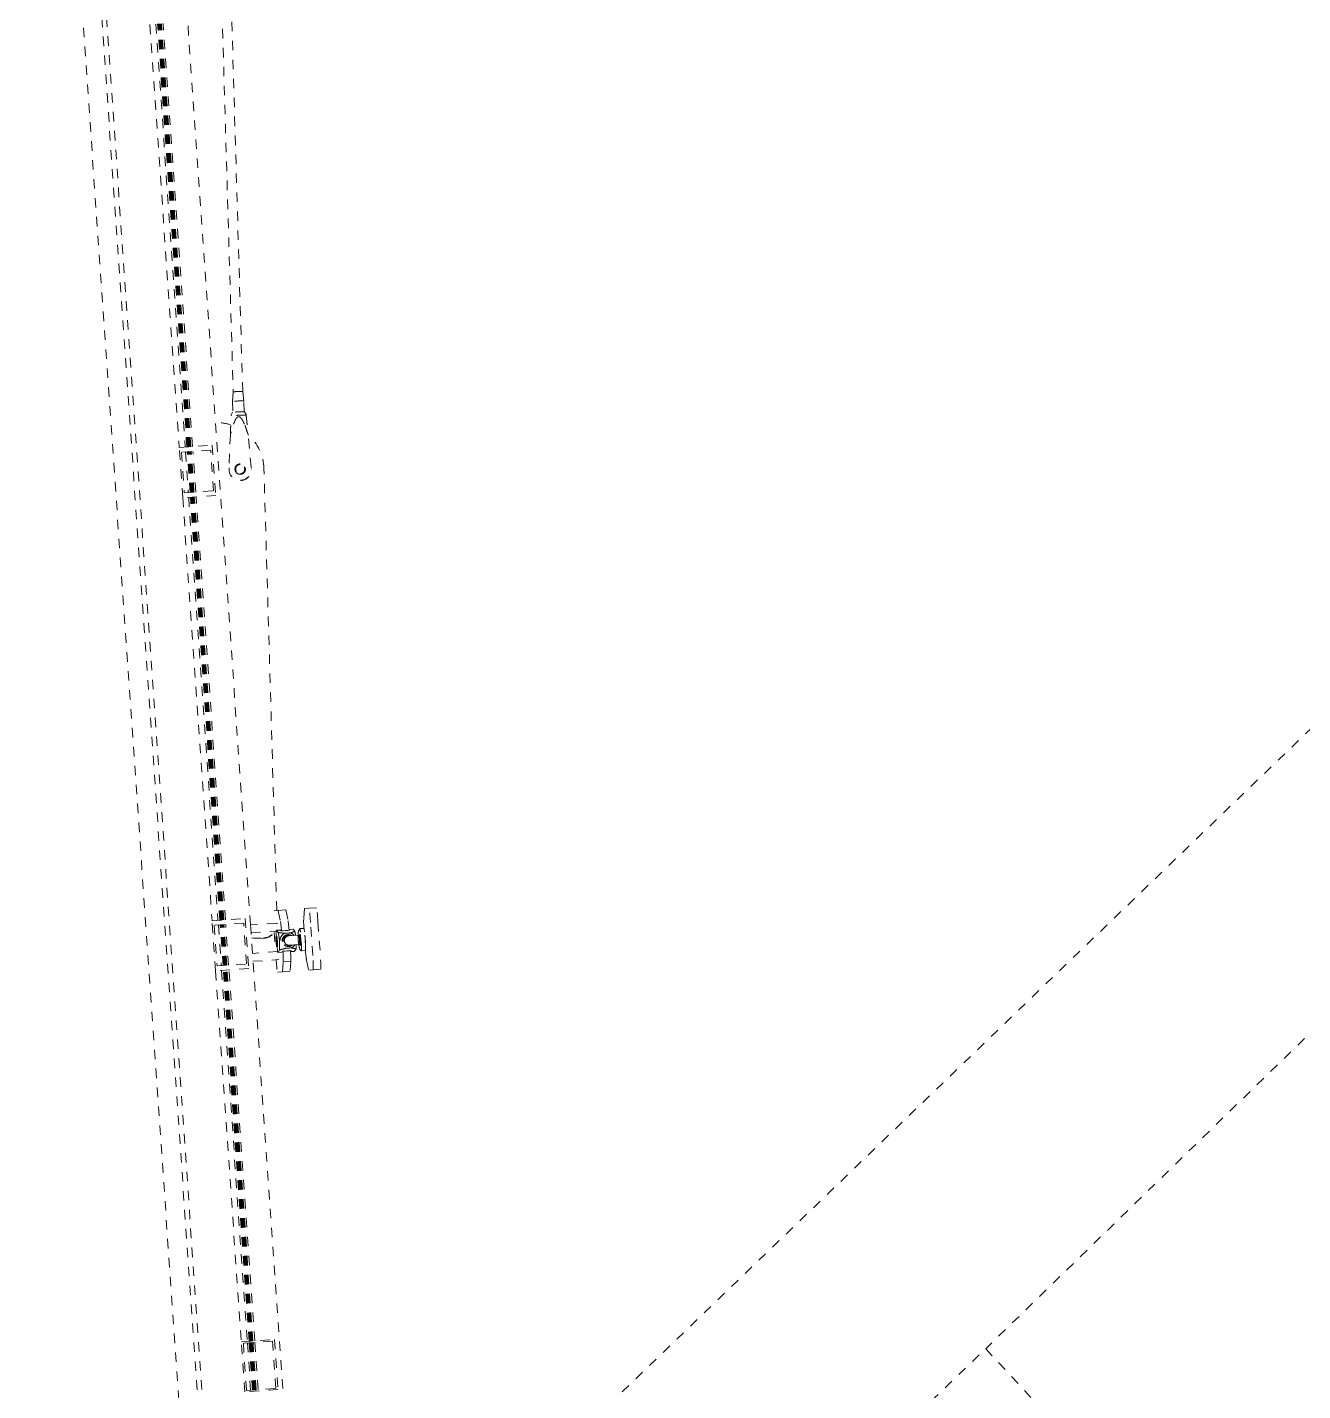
# Model space of a CAD drawing. Header units: millimetres. Extents: x 50357 to 985146, y 723188 to 1803594.
# Drawn here: x 829725.69 to 829739.13, y 818175.36 to 818189.73 of the extents above; entities that cross this region are included whole.
import ezdxf
from ezdxf.xclip import XClip

# ---------------------------------------------------------------- set-up
doc = ezdxf.new("R2010")
doc.units = ezdxf.units.MM
doc.header["$LTSCALE"] = 3
doc.header["$MEASUREMENT"] = 0
for name, pattern in [('DASHED2', [0.375, 0.25, -0.125]), ('Member Hidden', [4.5, 2.5, -2]), ('x-baseplan$0$DGN Style 2', [1.94727e-06, 0, -1.94727e-06])]:
    doc.linetypes.add(name, pattern=pattern)
doc.layers.add('00_Xref', color=7, linetype='Continuous')
doc.layers.add('UAJ-00XREF', color=7, linetype='Continuous')
for name, color, linetype, lineweight, true_color in [('A-FLOR-HRAL', 7, 'Continuous', 13, 0x6e6e6e), ('A-GENM', 7, 'Continuous', 13, 0x6e6e6e), ('A-MASS', 7, 'Continuous', 13, 0x6e6e6e), ('ADS280__', 7, 'Continuous', 13, 0x6e6e6e), ('ADS280_B', 7, 'Member Hidden', 13, 0x6e6e6e), ('ADS280_BSteel', 7, 'Continuous', 13, 0x6e6e6e)]:
    doc.layers.add(name, color=color, linetype=linetype, lineweight=lineweight, true_color=true_color)
doc.layers.add('x-baseplan$0$AR-ROAD_AR_BS_MI_', color=7, linetype='Continuous', true_color=0x6d6d6d)

# ---------------------------------------------------------------- blocks, each defined once
blk = doc.blocks.new('x-baseplan')
at = {"layer": 'x-baseplan$0$AR-ROAD_AR_BS_MI_', "linetype": 'x-baseplan$0$DGN Style 2'}
for p, q in [((834356.421, 818171.788), (834360.603, 818175.799)), ((834360.603, 818175.799), (834361.728, 818174.588))]:
    blk.add_line(p, q, dxfattribs=at)
at = {"layer": 'x-baseplan$0$AR-ROAD_AR_BS_MI_', "linetype": 'x-baseplan$0$DGN Style 2', "flags": 128}
for points in [[(834344.3, 818152.397), (834390.259, 818196.619), (834386.818, 818200.143), (834391.109, 818203.966), (834392.83, 818202.077), (834393.295, 818201.794), (834393.576, 818201.688), (834393.868, 818201.62), (834394.166, 818201.591), (834394.466, 818201.601), (834394.761, 818201.651), (834395.048, 818201.739), (834395.32, 818201.864), (834395.574, 818202.023), (834395.804, 818202.215), (834396.008, 818202.435), (834399.614, 818205.947), (834399.783, 818206.439), (834399.785, 818206.739), (834399.717, 818207.03), (834399.583, 818207.298), (834399.391, 818207.527), (834399.15, 818207.705), (834398.874, 818207.822), (834398.579, 818207.871), (834398.281, 818207.851), (834397.995, 818207.761), (834397.517, 818207.745), (834397.217, 818207.732), (834396.917, 818207.718), (834396.618, 818207.701), (834396.318, 818207.682), (834396.019, 818207.661), (834395.72, 818207.638), (834395.421, 818207.612), (834395.122, 818207.585), (834394.824, 818207.556), (834394.525, 818207.524), (834394.227, 818207.49), (834393.929, 818207.455), (834393.632, 818207.417), (834393.334, 818207.377), (834393.037, 818207.335), (834392.721, 818207.219), (834392.44, 818207.115), (834392.159, 818207.009), (834391.878, 818206.903), (834391.598, 818206.796), (834391.318, 818206.687), (834391.039, 818206.578), (834390.76, 818206.468), (834390.481, 818206.357), (834390.203, 818206.245), (834389.925, 818206.132), (834389.647, 818206.018), (834389.37, 818205.904), (834389.093, 818205.788), (834388.82, 818205.664), (834388.55, 818205.533), (834388.284, 818205.395), (834388.022, 818205.249), (834387.763, 818205.097), (834387.509, 818204.938), (834387.259, 818204.772), (834387.014, 818204.599), (834386.773, 818204.42), (834386.538, 818204.234), (834386.307, 818204.042), (834386.082, 818203.844), (834385.862, 818203.64), (834385.647, 818203.431), (834385.438, 818203.215), (834385.235, 818202.994), (834385.038, 818202.768), (834381.177, 818198.847), (834344.706, 818163.727), (834338.874, 818161.007)], [(834383.576, 818198.193), (834383.562, 818198.14), (834360.603, 818175.799)]]:
    blk.add_lwpolyline(points, dxfattribs=at)
blk = doc.blocks.new('A')
at = {"layer": 'A-FLOR-HRAL', "color": 8, "linetype": 'DASHED2', "ltscale": 5}
for p, q in [((834553014, 818171762), (834550418, 818208885)), ((834553063, 818171765), (834550468, 818208888)), ((834551344, 818203715), (834551656, 818199256)), ((834551675, 818199258), (834551363, 818203717)), ((834551677, 818199261), (834551365, 818203717)), ((834551685, 818199261), (834551373, 818203717)), ((834551686, 818199261), (834551374, 818203718)), ((834551687, 818199261), (834551375, 818203718)), ((834551693, 818199261), (834551382, 818203718)), ((834551694, 818199261), (834551383, 818203718)), ((834551695, 818199261), (834551384, 818203718)), ((834551696, 818199261), (834551385, 818203718)), ((834551703, 818199261), (834551391, 818203719)), ((834551704, 818199261), (834551392, 818203719)), ((834551705, 818199261), (834551393, 818203719)), ((834551713, 818199261), (834551401, 818203719)), ((834551715, 818199261), (834551403, 818203720)), ((834551734, 818199262), (834551422, 818203721)), ((834551659, 818199206), (834551689, 818198777)), ((834551708, 818198779), (834551678, 818199208)), ((834551710, 818198779), (834551680, 818199208)), ((834551718, 818198779), (834551688, 818199208)), ((834551720, 818198780), (834551690, 818199209)), ((834551721, 818198780), (834551691, 818199209)), ((834551727, 818198780), (834551697, 818199209)), ((834551728, 818198780), (834551698, 818199209)), ((834551729, 818198780), (834551699, 818199209)), ((834551730, 818198780), (834551700, 818199209)), ((834551736, 818198781), (834551706, 818199210)), ((834551737, 818198781), (834551707, 818199210)), ((834551739, 818198781), (834551709, 818199210)), ((834551746, 818198781), (834551716, 818199210)), ((834551749, 818198782), (834551719, 818199211)), ((834551768, 818198783), (834551738, 818199212)), ((834551693, 818198728), (834552004, 818194268)), ((834552023, 818194270), (834551712, 818198729)), ((834552026, 818194270), (834551714, 818198729)), ((834552033, 818194271), (834551722, 818198730)), ((834552035, 818194271), (834551723, 818198730)), ((834552036, 818194271), (834551724, 818198730)), ((834552042, 818194271), (834551730, 818198730)), ((834552043, 818194271), (834551731, 818198730)), ((834552044, 818194271), (834551732, 818198730)), ((834552045, 818194271), (834551733, 818198730)), ((834552051, 818194272), (834551740, 818198731)), ((834552052, 818194272), (834551741, 818198731)), ((834552054, 818194272), (834551742, 818198731)), ((834552061, 818194272), (834551750, 818198732)), ((834552064, 818194273), (834551752, 818198732)), ((834552083, 818194274), (834551771, 818198733)), ((834552008, 818194219), (834552038, 818193790)), ((834552057, 818193791), (834552027, 818194220)), ((834552059, 818193791), (834552029, 818194220)), ((834552067, 818193792), (834552037, 818194221)), ((834552068, 818193792), (834552038, 818194221)), ((834552069, 818193792), (834552039, 818194221)), ((834552076, 818193792), (834552046, 818194221)), ((834552077, 818193792), (834552047, 818194221)), ((834552078, 818193792), (834552048, 818194221)), ((834552079, 818193792), (834552049, 818194221)), ((834552085, 818193793), (834552055, 818194222)), ((834552086, 818193793), (834552056, 818194222)), ((834552087, 818193793), (834552057, 818194222)), ((834552095, 818193794), (834552065, 818194223)), ((834552097, 818193794), (834552067, 818194223)), ((834552116, 818193795), (834552086, 818194224)), ((834552041, 818193740), (834552315, 818189829)), ((834552334, 818189831), (834552060, 818193741)), ((834552336, 818189831), (834552063, 818193741)), ((834552344, 818189831), (834552070, 818193742)), ((834552345, 818189831), (834552072, 818193742)), ((834552346, 818189832), (834552073, 818193742)), ((834552352, 818189832), (834552079, 818193742)), ((834552353, 818189832), (834552080, 818193742)), ((834552354, 818189832), (834552081, 818193743)), ((834552355, 818189832), (834552082, 818193743)), ((834552362, 818189833), (834552088, 818193743)), ((834552363, 818189833), (834552089, 818193743)), ((834552364, 818189833), (834552091, 818193743)), ((834552372, 818189833), (834552098, 818193744)), ((834552374, 818189833), (834552101, 818193744)), ((834552393, 818189835), (834552120, 818193745)), ((834552316, 818189814), (834552350, 818189316)), ((834552370, 818189317), (834552335, 818189816)), ((834552372, 818189317), (834552337, 818189816)), ((834552380, 818189318), (834552345, 818189816)), ((834552381, 818189318), (834552346, 818189816)), ((834552382, 818189318), (834552347, 818189817)), ((834552388, 818189318), (834552353, 818189817)), ((834552389, 818189318), (834552354, 818189817)), ((834552390, 818189318), (834552355, 818189817)), ((834552391, 818189318), (834552356, 818189817)), ((834552398, 818189319), (834552363, 818189818)), ((834552399, 818189319), (834552364, 818189818)), ((834552400, 818189319), (834552365, 818189818)), ((834552408, 818189320), (834552373, 818189818)), ((834552410, 818189320), (834552375, 818189818)), ((834552429, 818189321), (834552394, 818189820))]:
    blk.add_line(p, q, dxfattribs=at)
at = {"layer": 'A-GENM', "color": 8, "linetype": 'DASHED2', "ltscale": 5}
for p, q in [((834552162, 818199839), (834552155, 818199738)), ((834552275, 818199742), (834552262, 818199842)), ((834552155, 818199738), (834552158, 818199624)), ((834552278, 818199627), (834552275, 818199742)), ((834552155, 818199624), (834552140, 818199596)), ((834552298, 818199601), (834552281, 818199627)), ((834552132, 818199386), (834552119, 818199037)), ((834552352, 818199044), (834552319, 818199392)), ((834552118, 818199021), (834552118, 818199019)), ((834552118, 818199015), (834552118, 818199013)), ((834552181, 818199023), (834552181, 818199023)), ((834552181, 818199014), (834552181, 818199014)), ((834552191, 818199023), (834552191, 818199015)), ((834552281, 818199018), (834552281, 818199025)), ((834552291, 818199026), (834552291, 818199026)), ((834552291, 818199017), (834552291, 818199018)), ((834552354, 818199026), (834552354, 818199028)), ((834552354, 818199020), (834552354, 818199022)), ((834552624, 818194372), (834552486, 818199030)), ((834552638, 818194373), (834552597, 818194370)), ((834552638, 818194373), (834552718, 818194378)), ((834552660, 818194269), (834552638, 818194373)), ((834552718, 818194378), (834552740, 818194274)), ((834552915, 818194392), (834552907, 818194284)), ((834552961, 818194396), (834552915, 818194392)), ((834553041, 818194401), (834552961, 818194396)), ((834552128, 818194222), (834552129, 818194219)), ((834552663, 818194167), (834552620, 818194164)), ((834552663, 818194166), (834552621, 818194163)), ((834552628, 818194233), (834552628, 818194237)), ((834552670, 818194157), (834552663, 818194166)), ((834552795, 818194176), (834552753, 818194173)), ((834552796, 818194175), (834552753, 818194172)), ((834552753, 818194172), (834552760, 818194163)), ((834552796, 818194175), (834552813, 818194153)), ((834552866, 818194180), (834552851, 818194156)), ((834552909, 818194184), (834552866, 818194181)), ((834553003, 818193897), (834552979, 818194246)), ((834553058, 818194252), (834553083, 818193903)), ((834552356, 818194079), (834552483, 818194083)), ((834552483, 818194079), (834552356, 818194075)), ((834552597, 818194140), (834552612, 818193938)), ((834552618, 818194101), (834552615, 818194094)), ((834552623, 818194101), (834552618, 818194101)), ((834552638, 818194141), (834552621, 818194163)), ((834552744, 818194115), (834552739, 818194114)), ((834552865, 818194118), (834552862, 818194112)), ((834552870, 818194118), (834552865, 818194118)), ((834552622, 818193997), (834552626, 818193991)), ((834552626, 818193991), (834552631, 818193991)), ((834552636, 818193929), (834552679, 818193932)), ((834552637, 818193930), (834552651, 818193955)), ((834552680, 818193933), (834552637, 818193930)), ((834552680, 818193933), (834552685, 818193943)), ((834552747, 818193995), (834552753, 818193995)), ((834552775, 818193949), (834552769, 818193939)), ((834552812, 818193942), (834552769, 818193939)), ((834552769, 818193938), (834552812, 818193941)), ((834552827, 818193967), (834552812, 818193942)), ((834552864, 818193969), (834552882, 818193947)), ((834552868, 818194014), (834552872, 818194009)), ((834552873, 818194008), (834552877, 818194009)), ((834552883, 818193946), (834552926, 818193949)), ((834552683, 818193724), (834552691, 818193832)), ((834552691, 818193832), (834552771, 818193838)), ((834552771, 818193838), (834552763, 818193730)), ((834552938, 818193848), (834552960, 818193744)), ((834552960, 818193744), (834553007, 818193747)), ((834553007, 818193747), (834553086, 818193753)), ((834552634, 818193721), (834552683, 818193724)), ((834552763, 818193730), (834552683, 818193724))]:
    blk.add_line(p, q, dxfattribs=at)
at = {"layer": 'A-GENM', "color": 8, "linetype": 'DASHED2', "ltscale": 5, "flags": 128}
for points in [[(834552760, 818194163), (834552739, 818194161), (834552716, 818194160), (834552692, 818194158), (834552670, 818194157)], [(834552685, 818193943), (834552707, 818193945), (834552730, 818193947), (834552753, 818193948), (834552775, 818193949)]]:
    blk.add_lwpolyline(points, dxfattribs=at)
at = {"layer": 'A-GENM', "color": 8, "linetype": 'DASHED2', "ltscale": 5}
for centre, major_axis, ratio, start_param, end_param in [((834552212, 818199840), (-50, -1.5), 0.047623, 5.877011, 6.283185), ((834552212, 818199840), (-50, -1.5), 0.047623, 5.420696, 5.808953), ((834552212, 818199840), (-50, -1.5), 0.047623, 4.977429, 5.344212), ((834552212, 818199840), (-50, -1.5), 0.047623, 4.48799, 4.936788), ((834552212, 818199840), (-50, -1.5), 0.047623, 4.080566, 4.447374), ((834552212, 818199840), (-50, -1.5), 0.047623, 3.615825, 4.004082), ((834552212, 818199840), (-50, -1.5), 0.047623, 3.171495, 3.547767), ((834552212, 818199840), (-50, -1.5), 0.047623, 3.141593, 3.14636), ((834552215, 818199740), (-60, -1.8), 0.047623, 3.141593, 6.283185), ((834552218, 818199625), (-63.3, -1.9), 0.047623, 3.141593, 6.283185), ((834551986, 818199015), (-500, -15), 0.998865, 4.38385, 4.703393), ((834552219, 818199588), (-84.9, -2.5), 0.047623, 3.501026, 5.923752), ((834551986, 818199015), (-500, -15), 0.998865, 3.141593, 3.953047), ((834552236, 818199025), (-55, -1.6), 0.998865, 4.712389, 7.853982), ((834552236, 818199025), (-48.9, -1.5), 0.998865, 4.712389, 7.853982), ((834552236, 818199025), (-55, -1.6), 0.998865, 1.570796, 4.712389), ((834552236, 818199025), (-48.9, -1.5), 0.998865, 1.570796, 4.712389), ((834552236, 818199025), (-118, -4), 0.998865, 6.146423, 9.56154), ((834552236, 818199022), (-118, -4), 0.998865, 6.151225, 9.556738), ((834552236, 818199025), (-55, -1.6), 0.998865, 6.058786, 7.853982), ((834552236, 818199025), (-55, -1.6), 0.998865, 1.570796, 2.019595), ((834552236, 818199025), (-55, -1.6), 0.998865, 2.077248, 3.365992), ((834552972, 818194246), (-10, 150), 0.0457, 4.712389, 6.283185), ((834553051, 818194251), (-10, 150), 0.0457, 4.712389, 6.283185), ((834552628, 818194046), (-8, 118), 0.0457, 6.146423, 7.486368), ((834552672, 818194050), (-16, 230), 0.0457, 5.199793, 5.968692), ((834552671, 818194049), (-8, 118), 0.0457, 6.146423, 6.39036), ((834552752, 818194055), (-16, 230), 0.0457, 5.19871, 5.968692), ((834552803, 818194059), (-8, 118), 0.0457, 6.146423, 6.39036), ((834552875, 818194064), (-8, 118), 0.0457, 3.00483, 6.419948), ((834552926, 818194067), (-16, 230), 0.0457, 0.336403, 1.036494), ((834552917, 818194067), (-8, 118), 0.0457, 3.141593, 6.419948), ((834552478, 818194233), (-150, -4), 0.998865, 1.570796, 2.541683), ((834552478, 818194229), (-150, -4), 0.998865, 1.570796, 2.574848), ((834552619, 818194046), (-3.4, 48.8), 0.0457, 4.712389, 7.853982), ((834552619, 818194046), (-3.4, 48.8), 0.0457, 1.570796, 4.712389), ((834552622, 818194046), (-3.8, 54.9), 0.0457, 4.712389, 7.056024), ((834552622, 818194046), (-3.8, 54.9), 0.0457, 0.796019, 0.913403), ((834552628, 818194046), (-8, 118), 0.0457, 1.346372, 1.403728), ((834552627, 818194046), (-3.8, 54.9), 0.0457, 4.712389, 6.956384), ((834552622, 818194046), (-3.8, 54.9), 0.0457, 2.22819, 4.712389), ((834552628, 818194046), (-3.2, 45.6), 0.0457, 4.712389, 6.544985), ((834552628, 818194046), (-8, 118), 0.0457, 1.728676, 1.765013), ((834552627, 818194046), (-3.8, 54.9), 0.0457, 2.468394, 4.712389), ((834552628, 818194046), (-3.2, 45.6), 0.0457, 2.879793, 4.712389), ((834552742, 818194054), (-5.9, 84.8), 0.998955, 0.359433, 2.782159), ((834552743, 818194054), (-4.4, 63.2), 0.998955, 0, 3.141593), ((834552743, 818194054), (-4.2, 59.9), 0.998955, 0, 2.243995), ((834552749, 818194055), (-4.2, 59.9), 0.998955, 0, 3.141593), ((834552743, 818194054), (-4.4, 63.2), 0.998955, 5.759587, 6.283185), ((834552749, 818194055), (-4.2, 59.9), 0.998955, 5.834386, 6.283185), ((834552742, 818194054), (-5.9, 84.8), 0.998955, 5.385369, 5.923752), ((834552743, 818194054), (-4.4, 63.2), 0.998955, 5.625541, 5.741255), ((834552749, 818194055), (-4.2, 59.9), 0.998955, 5.717235, 5.808164), ((834552865, 818194063), (-3.4, 48.8), 0.0457, 4.712389, 7.853982), ((834552865, 818194063), (-3.4, 48.8), 0.0457, 1.570796, 4.712389), ((834552869, 818194063), (-3.8, 54.9), 0.0457, 4.712389, 7.056024), ((834552869, 818194063), (-3.8, 54.9), 0.0457, 0.796019, 0.913403), ((834552936, 818194068), (-5.9, 84.8), 0.998955, 0.790599, 0.84861), ((834552874, 818194064), (-3.8, 54.9), 0.0457, 4.712389, 6.956384), ((834552869, 818194063), (-3.8, 54.9), 0.0457, 2.22819, 4.712389), ((834552875, 818194064), (-3.2, 45.6), 0.0457, 4.712389, 6.544985), ((834552874, 818194064), (-3.8, 54.9), 0.0457, 2.468394, 4.712389), ((834552875, 818194064), (-3.2, 45.6), 0.0457, 2.879793, 4.712389), ((834552922, 818194067), (-3.2, 45.6), 0.0457, 6.021386, 6.283185), ((834552922, 818194067), (-3.2, 45.6), 0.0457, 5.759587, 6.001384), ((834552922, 818194067), (-3.2, 45.6), 0.0457, 5.497787, 5.736198), ((834552922, 818194067), (-3.2, 45.6), 0.0457, 5.235988, 5.483134), ((834552922, 818194067), (-3.2, 45.6), 0.0457, 4.974188, 5.22709), ((834552922, 818194067), (-3.2, 45.6), 0.0457, 4.712389, 4.969897), ((834552922, 818194067), (-3.2, 45.6), 0.0457, 4.454881, 4.712389), ((834552922, 818194067), (-3.2, 45.6), 0.0457, 4.197688, 4.45059), ((834552922, 818194067), (-3.2, 45.6), 0.0457, 3.68858, 4.18879), ((834552922, 818194067), (-3.2, 45.6), 0.0457, 3.444889, 3.665191), ((834552922, 818194067), (-3.2, 45.6), 0.0457, 3.141593, 3.403392), ((834552628, 818194046), (-8, 118), 0.0457, 1.818089, 1.848541), ((834552628, 818194046), (-8, 118), 0.0457, 1.920437, 3.278355), ((834552671, 818194049), (-8, 118), 0.0457, 3.034418, 3.278355), ((834552672, 818194050), (-16, 230), 0.0457, 3.477995, 4.225444), ((834552743, 818194054), (-4.2, 59.9), 0.998955, 2.290696, 3.141593), ((834552743, 818194054), (-4.4, 63.2), 0.998955, 3.141593, 3.791297), ((834552749, 818194055), (-4.2, 59.9), 0.998955, 3.141593, 3.699786), ((834552752, 818194055), (-16, 230), 0.0457, 3.477995, 4.223201), ((834552742, 818194054), (-5.9, 84.8), 0.998955, 3.501026, 4.080109), ((834552803, 818194059), (-8, 118), 0.0457, 3.034418, 3.278355), ((834552936, 818194068), (-5.9, 84.8), 0.998955, 2.292994, 2.351005), ((834552926, 818194067), (-16, 230), 0.0457, 2.111452, 2.827099), ((834552996, 818193897), (-10, 150), 0.0457, 3.141593, 4.712389), ((834553076, 818193902), (-10, 150), 0.0457, 3.141593, 4.712389), ((834552623, 818193871), (-10, 150), 0.0457, 1.688806, 3.141593)]:
    blk.add_ellipse(centre, major_axis=major_axis, ratio=ratio, start_param=start_param, end_param=end_param, dxfattribs=at)
for points, knots in [([(834552132, 818199386), (834552132, 818199400), (834552134, 818199427), (834552135, 818199461), (834552136, 818199488), (834552137, 818199508), (834552137, 818199528), (834552138, 818199548), (834552139, 818199568), (834552140, 818199581), (834552140, 818199587)], [0, 0, 0, 0, 0.2, 0.4, 0.5, 0.6, 0.7, 0.8, 0.9, 1, 1, 1, 1]), ([(834552319, 818199392), (834552316, 818199401), (834552309, 818199419), (834552300, 818199446), (834552292, 818199469), (834552285, 818199487), (834552280, 818199498), (834552276, 818199507), (834552273, 818199514), (834552271, 818199519), (834552268, 818199524), (834552267, 818199527), (834552265, 818199530), (834552263, 818199534), (834552260, 818199540), (834552257, 818199545), (834552255, 818199549), (834552254, 818199551), (834552253, 818199552), (834552252, 818199554), (834552250, 818199556), (834552248, 818199558), (834552246, 818199561), (834552243, 818199565), (834552240, 818199569), (834552237, 818199572), (834552235, 818199573), (834552233, 818199574), (834552232, 818199574), (834552230, 818199575), (834552227, 818199575), (834552223, 818199576), (834552220, 818199576), (834552216, 818199576), (834552212, 818199575), (834552210, 818199574), (834552208, 818199573), (834552206, 818199573), (834552205, 818199572), (834552203, 818199571), (834552200, 818199568), (834552197, 818199564), (834552194, 818199560), (834552192, 818199557), (834552190, 818199554), (834552189, 818199552), (834552188, 818199550), (834552187, 818199549), (834552186, 818199547), (834552184, 818199543), (834552181, 818199537), (834552179, 818199532), (834552177, 818199527), (834552175, 818199524), (834552174, 818199521), (834552172, 818199516), (834552170, 818199511), (834552167, 818199504), (834552164, 818199495), (834552160, 818199483), (834552154, 818199465), (834552147, 818199442), (834552139, 818199414), (834552134, 818199395), (834552132, 818199386)], [0, 0, 0, 0, 0.066667, 0.133333, 0.2, 0.233333, 0.266667, 0.283333, 0.3, 0.316667, 0.325, 0.333333, 0.341667, 0.35, 0.366667, 0.383333, 0.391667, 0.395833, 0.4, 0.404167, 0.408333, 0.416667, 0.425, 0.433333, 0.45, 0.458333, 0.4625, 0.466667, 0.470833, 0.475, 0.483333, 0.491667, 0.5, 0.508333, 0.516667, 0.525, 0.529167, 0.533333, 0.5375, 0.541667, 0.55, 0.566667, 0.575, 0.583333, 0.591667, 0.595833, 0.6, 0.604167, 0.608333, 0.616667, 0.633333, 0.65, 0.658333, 0.666667, 0.675, 0.683333, 0.7, 0.716667, 0.733333, 0.766667, 0.8, 0.866667, 0.933333, 1, 1, 1, 1]), ([(834552140, 818199587), (834552140, 818199589), (834552140, 818199591), (834552140, 818199593), (834552140, 818199594), (834552140, 818199595), (834552140, 818199595)], [0, 0, 0, 0, 0.3333333, 0.4166667, 0.5, 0.6666667, 0.6666667, 0.6666667, 0.6666667]), ([(834552298, 818199600), (834552298, 818199600), (834552298, 818199599), (834552298, 818199598), (834552298, 818199596), (834552299, 818199594), (834552299, 818199592)], [0.3333333, 0.3333333, 0.3333333, 0.3333333, 0.5, 0.5833333, 0.6666667, 1, 1, 1, 1]), ([(834552299, 818199592), (834552299, 818199585), (834552301, 818199572), (834552303, 818199553), (834552305, 818199533), (834552307, 818199513), (834552309, 818199493), (834552311, 818199466), (834552315, 818199432), (834552317, 818199405), (834552319, 818199392)], [0, 0, 0, 0, 0.1, 0.2, 0.3, 0.4, 0.5, 0.6, 0.8, 1, 1, 1, 1]), ([(834552651, 818193955), (834552651, 818193957), (834552652, 818193963), (834552652, 818193972), (834552653, 818193979), (834552653, 818193986), (834552654, 818193990), (834552654, 818193994), (834552654, 818193997), (834552654, 818193999), (834552654, 818194001), (834552654, 818194002), (834552654, 818194004), (834552654, 818194006), (834552654, 818194009), (834552654, 818194012), (834552654, 818194014), (834552654, 818194015), (834552654, 818194016), (834552654, 818194017), (834552654, 818194018), (834552654, 818194020), (834552654, 818194022), (834552654, 818194025), (834552654, 818194028), (834552654, 818194032), (834552654, 818194033), (834552654, 818194035), (834552654, 818194036), (834552654, 818194038), (834552654, 818194041), (834552653, 818194045), (834552653, 818194048), (834552653, 818194052), (834552653, 818194055), (834552652, 818194058), (834552652, 818194060), (834552652, 818194062), (834552652, 818194063), (834552652, 818194065), (834552651, 818194068), (834552651, 818194071), (834552651, 818194074), (834552650, 818194076), (834552650, 818194078), (834552650, 818194079), (834552650, 818194080), (834552650, 818194081), (834552649, 818194082), (834552649, 818194085), (834552649, 818194087), (834552648, 818194090), (834552648, 818194092), (834552648, 818194094), (834552647, 818194095), (834552647, 818194097), (834552647, 818194099), (834552646, 818194102), (834552646, 818194106), (834552645, 818194110), (834552643, 818194116), (834552642, 818194124), (834552640, 818194133), (834552639, 818194138), (834552638, 818194141)], [0, 0, 0, 0, 0.066667, 0.133333, 0.2, 0.233333, 0.266667, 0.283333, 0.3, 0.316667, 0.325, 0.333333, 0.341667, 0.35, 0.366667, 0.383333, 0.391667, 0.395833, 0.4, 0.404167, 0.408333, 0.416667, 0.425, 0.433333, 0.45, 0.458333, 0.4625, 0.466667, 0.470833, 0.475, 0.483333, 0.491667, 0.5, 0.508333, 0.516667, 0.525, 0.529167, 0.533333, 0.5375, 0.541667, 0.55, 0.566667, 0.575, 0.583333, 0.591667, 0.595833, 0.6, 0.604167, 0.608333, 0.616667, 0.633333, 0.65, 0.658333, 0.666667, 0.675, 0.683333, 0.7, 0.716667, 0.733333, 0.766667, 0.8, 0.866667, 0.933333, 1, 1, 1, 1]), ([(834552638, 818194141), (834552642, 818194140), (834552650, 818194139), (834552660, 818194137), (834552669, 818194136), (834552676, 818194135), (834552682, 818194134), (834552690, 818194133), (834552698, 818194132), (834552703, 818194132), (834552706, 818194132)], [0, 0, 0, 0, 0.2, 0.4, 0.5, 0.6, 0.7, 0.8, 0.9, 1, 1, 1, 1]), ([(834552706, 818194132), (834552709, 818194132), (834552713, 818194132), (834552718, 818194132), (834552722, 818194132), (834552726, 818194132), (834552731, 818194133), (834552735, 818194133), (834552737, 818194133)], [0, 0, 0, 0, 0.333333, 0.416667, 0.5, 0.666667, 0.833333, 1, 1, 1, 1]), ([(834552737, 818194133), (834552738, 818194133), (834552742, 818194133), (834552747, 818194134), (834552751, 818194134), (834552755, 818194135), (834552759, 818194135), (834552763, 818194135), (834552766, 818194136)], [0, 0, 0, 0, 0.166667, 0.333333, 0.5, 0.583333, 0.666667, 1, 1, 1, 1]), ([(834552766, 818194136), (834552768, 818194136), (834552772, 818194138), (834552778, 818194139), (834552784, 818194141), (834552788, 818194143), (834552793, 818194145), (834552799, 818194147), (834552806, 818194150), (834552811, 818194152), (834552813, 818194153)], [0, 0, 0, 0, 0.1, 0.2, 0.3, 0.4, 0.5, 0.6, 0.8, 1, 1, 1, 1]), ([(834552813, 818194153), (834552814, 818194150), (834552815, 818194145), (834552817, 818194136), (834552819, 818194129), (834552820, 818194122), (834552821, 818194118), (834552822, 818194114), (834552822, 818194112), (834552822, 818194111), (834552822, 818194110)], [0, 0, 0, 0, 0.0666667, 0.1333333, 0.2, 0.2333333, 0.2666667, 0.2833333, 0.3, 0.307938, 0.307938, 0.307938, 0.307938]), ([(834552851, 818194156), (834552851, 818194153), (834552851, 818194147), (834552850, 818194139), (834552850, 818194131), (834552849, 818194124), (834552849, 818194120), (834552849, 818194116), (834552849, 818194114), (834552849, 818194111), (834552848, 818194109), (834552848, 818194108), (834552848, 818194106), (834552848, 818194104), (834552848, 818194101), (834552848, 818194099), (834552848, 818194096), (834552848, 818194095), (834552848, 818194094), (834552848, 818194093), (834552848, 818194092), (834552848, 818194090), (834552848, 818194088), (834552848, 818194085), (834552848, 818194082), (834552848, 818194079), (834552848, 818194077), (834552849, 818194075), (834552849, 818194074), (834552849, 818194072), (834552849, 818194069), (834552849, 818194065), (834552849, 818194062), (834552850, 818194058), (834552850, 818194055), (834552850, 818194052), (834552850, 818194050), (834552850, 818194048), (834552851, 818194047), (834552851, 818194045), (834552851, 818194042), (834552851, 818194039), (834552852, 818194036), (834552852, 818194034), (834552852, 818194032), (834552853, 818194031), (834552853, 818194030), (834552853, 818194029), (834552853, 818194028), (834552853, 818194025), (834552854, 818194023), (834552854, 818194020), (834552855, 818194018), (834552855, 818194016), (834552855, 818194015), (834552855, 818194013), (834552856, 818194011), (834552856, 818194008), (834552857, 818194004), (834552858, 818194000), (834552859, 818193994), (834552861, 818193986), (834552863, 818193978), (834552864, 818193972), (834552864, 818193969)], [0, 0, 0, 0, 0.066667, 0.133333, 0.2, 0.233333, 0.266667, 0.283333, 0.3, 0.316667, 0.325, 0.333333, 0.341667, 0.35, 0.366667, 0.383333, 0.391667, 0.395833, 0.4, 0.404167, 0.408333, 0.416667, 0.425, 0.433333, 0.45, 0.458333, 0.4625, 0.466667, 0.470833, 0.475, 0.483333, 0.491667, 0.5, 0.508333, 0.516667, 0.525, 0.529167, 0.533333, 0.5375, 0.541667, 0.55, 0.566667, 0.575, 0.583333, 0.591667, 0.595833, 0.6, 0.604167, 0.608333, 0.616667, 0.633333, 0.65, 0.658333, 0.666667, 0.675, 0.683333, 0.7, 0.716667, 0.733333, 0.766667, 0.8, 0.866667, 0.933333, 1, 1, 1, 1]), ([(834552717, 818193973), (834552714, 818193972), (834552709, 818193971), (834552701, 818193969), (834552694, 818193967), (834552687, 818193965), (834552681, 818193964), (834552673, 818193961), (834552663, 818193958), (834552655, 818193956), (834552651, 818193955)], [0, 0, 0, 0, 0.1, 0.2, 0.3, 0.4, 0.5, 0.6, 0.8, 1, 1, 1, 1]), ([(834552748, 818193976), (834552746, 818193976), (834552742, 818193975), (834552737, 818193975), (834552733, 818193975), (834552729, 818193974), (834552724, 818193974), (834552720, 818193973), (834552717, 818193973)], [0, 0, 0, 0, 0.166667, 0.333333, 0.5, 0.583333, 0.666667, 1, 1, 1, 1]), ([(834552777, 818193977), (834552774, 818193977), (834552770, 818193977), (834552766, 818193977), (834552762, 818193977), (834552758, 818193976), (834552753, 818193976), (834552749, 818193976), (834552748, 818193976)], [0, 0, 0, 0, 0.333333, 0.416667, 0.5, 0.666667, 0.833333, 1, 1, 1, 1]), ([(834552827, 818193967), (834552824, 818193968), (834552818, 818193969), (834552811, 818193971), (834552805, 818193972), (834552800, 818193973), (834552795, 818193974), (834552790, 818193975), (834552784, 818193976), (834552779, 818193977), (834552777, 818193977)], [0, 0, 0, 0, 0.2, 0.4, 0.5, 0.6, 0.7, 0.8, 0.9, 1, 1, 1, 1]), ([(834552829, 818194010), (834552829, 818194010), (834552829, 818194008), (834552829, 818194006), (834552829, 818194002), (834552829, 818193998), (834552828, 818193992), (834552828, 818193984), (834552827, 818193975), (834552827, 818193969), (834552827, 818193967)], [0.6920213, 0.6920213, 0.6920213, 0.6920213, 0.7, 0.7166667, 0.7333333, 0.7666667, 0.8, 0.8666667, 0.9333333, 1, 1, 1, 1])]:
    blk.add_open_spline(points, degree=3, knots=knots, dxfattribs=at)
for points in [[(834552140, 818199596), (834552140, 818199596), (834552140, 818199596), (834552140, 818199596)], [(834552298, 818199601), (834552298, 818199601), (834552298, 818199601), (834552298, 818199601)]]:
    blk.add_open_spline(points, degree=3, dxfattribs=at)
at = {"layer": 'ADS280__', "color": 8, "linetype": 'DASHED2', "ltscale": 5}
blk.add_line((834550219, 818208865), (834552814, 818171755), dxfattribs=at)
at = {"layer": 'ADS280_B', "color": 8, "linetype": 'DASHED2', "ltscale": 5}
for p, q in [((834551953, 818206864), (834552162, 818199839)), ((834552262, 818199842), (834552053, 818206867)), ((834552620, 818194239), (834552346, 818194220)), ((834552352, 818194135), (834552346, 818194220)), ((834552352, 818194135), (834552619, 818194154)), ((834552849, 818194112), (834552750, 818194105)), ((834552874, 818194114), (834552870, 818194113)), ((834552634, 818193939), (834552367, 818193920)), ((834552757, 818194005), (834552856, 818194012)), ((834552877, 818194014), (834552881, 818194014)), ((834552373, 818193836), (834552647, 818193855))]:
    blk.add_line(p, q, dxfattribs=at)
for centre, major_axis, ratio, start_param, end_param in [((834552212, 818199840), (-50, -1.5), 0.047623, 3.141593, 6.283185), ((834552753, 818194055), (-3.5, 49.9), 0.998955, 0.523599, 1.763431), ((834552753, 818194055), (-3.5, 49.9), 0.998955, 1.832596, 2.617994), ((834552753, 818194055), (-3.5, 49.9), 0.998955, 0, 0.473234), ((834552753, 818194055), (-3.5, 49.9), 0.998955, 2.668358, 3.141593)]:
    blk.add_ellipse(centre, major_axis=major_axis, ratio=ratio, start_param=start_param, end_param=end_param, dxfattribs=at)
at = {"layer": 'ADS280_BSteel', "color": 8, "linetype": 'DASHED2', "ltscale": 5}
for p, q in [((834552346, 818194220), (834551351, 818208458)), ((834551282, 818203711), (834551593, 818199252)), ((834551593, 818199252), (834551942, 818199276)), ((834551630, 818198723), (834551593, 818199252)), ((834551926, 818199225), (834551617, 818199203)), ((834551617, 818199203), (834551647, 818198774)), ((834551956, 818198796), (834551926, 818199225)), ((834551942, 818199276), (834551979, 818198748)), ((834551647, 818198774), (834551956, 818198796)), ((834551979, 818198748), (834551630, 818198723)), ((834551630, 818198723), (834551942, 818194264)), ((834551942, 818194264), (834552291, 818194289)), ((834551979, 818193735), (834551942, 818194264)), ((834552275, 818194237), (834551965, 818194216)), ((834551965, 818194216), (834551995, 818193787)), ((834552305, 818193808), (834552275, 818194237)), ((834552291, 818194289), (834552328, 818193760)), ((834552967, 818185341), (834552352, 818194135)), ((834552328, 818193760), (834551979, 818193735)), ((834551979, 818193735), (834552252, 818189825)), ((834551995, 818193787), (834552305, 818193808)), ((834552252, 818189825), (834552601, 818189849)), ((834552289, 818189296), (834552252, 818189825)), ((834552582, 818189833), (834552273, 818189811)), ((834552273, 818189811), (834552308, 818189313)), ((834552617, 818189334), (834552582, 818189833)), ((834552601, 818189849), (834552638, 818189321)), ((834552638, 818189321), (834552289, 818189296)), ((834552308, 818189313), (834552617, 818189334))]:
    blk.add_line(p, q, dxfattribs=at)
blk = doc.blocks.new('3A35X-MAGP-P-LD-00-0')
at = {"layer": 'A-MASS', "color": 8, "lineweight": -3}
blk.add_blockref('A', (0, 0), dxfattribs=at)

msp = doc.modelspace()

# ---------------------------------------------------------------- block references
at = {"layer": '00_Xref'}
ref = msp.add_blockref('x-baseplan', (-4624.8147, 0), dxfattribs=at)
XClip(ref).set_block_clipping_path([(834202.4041511728, 818417.7787976696), (834906.6320897909, 818467.0097314056), (834956.0121295976, 817760.6488927433), (834251.7841909796, 817711.4179590072)])

# ---------------------------------------------------------------- next in the draw order: block references
at = {"layer": 'UAJ-00XREF', "ltscale": 0.5, "xscale": 0.0009999999999999998, "yscale": 0.0009999999999999998, "zscale": 0.0009999999999999998, "rotation": 359.9752874263863}
msp.add_blockref('3A35X-MAGP-P-LD-00-0', (-5177.1309, 346.0788, -0.0001), dxfattribs=at)

doc.saveas('drawing.dxf')
